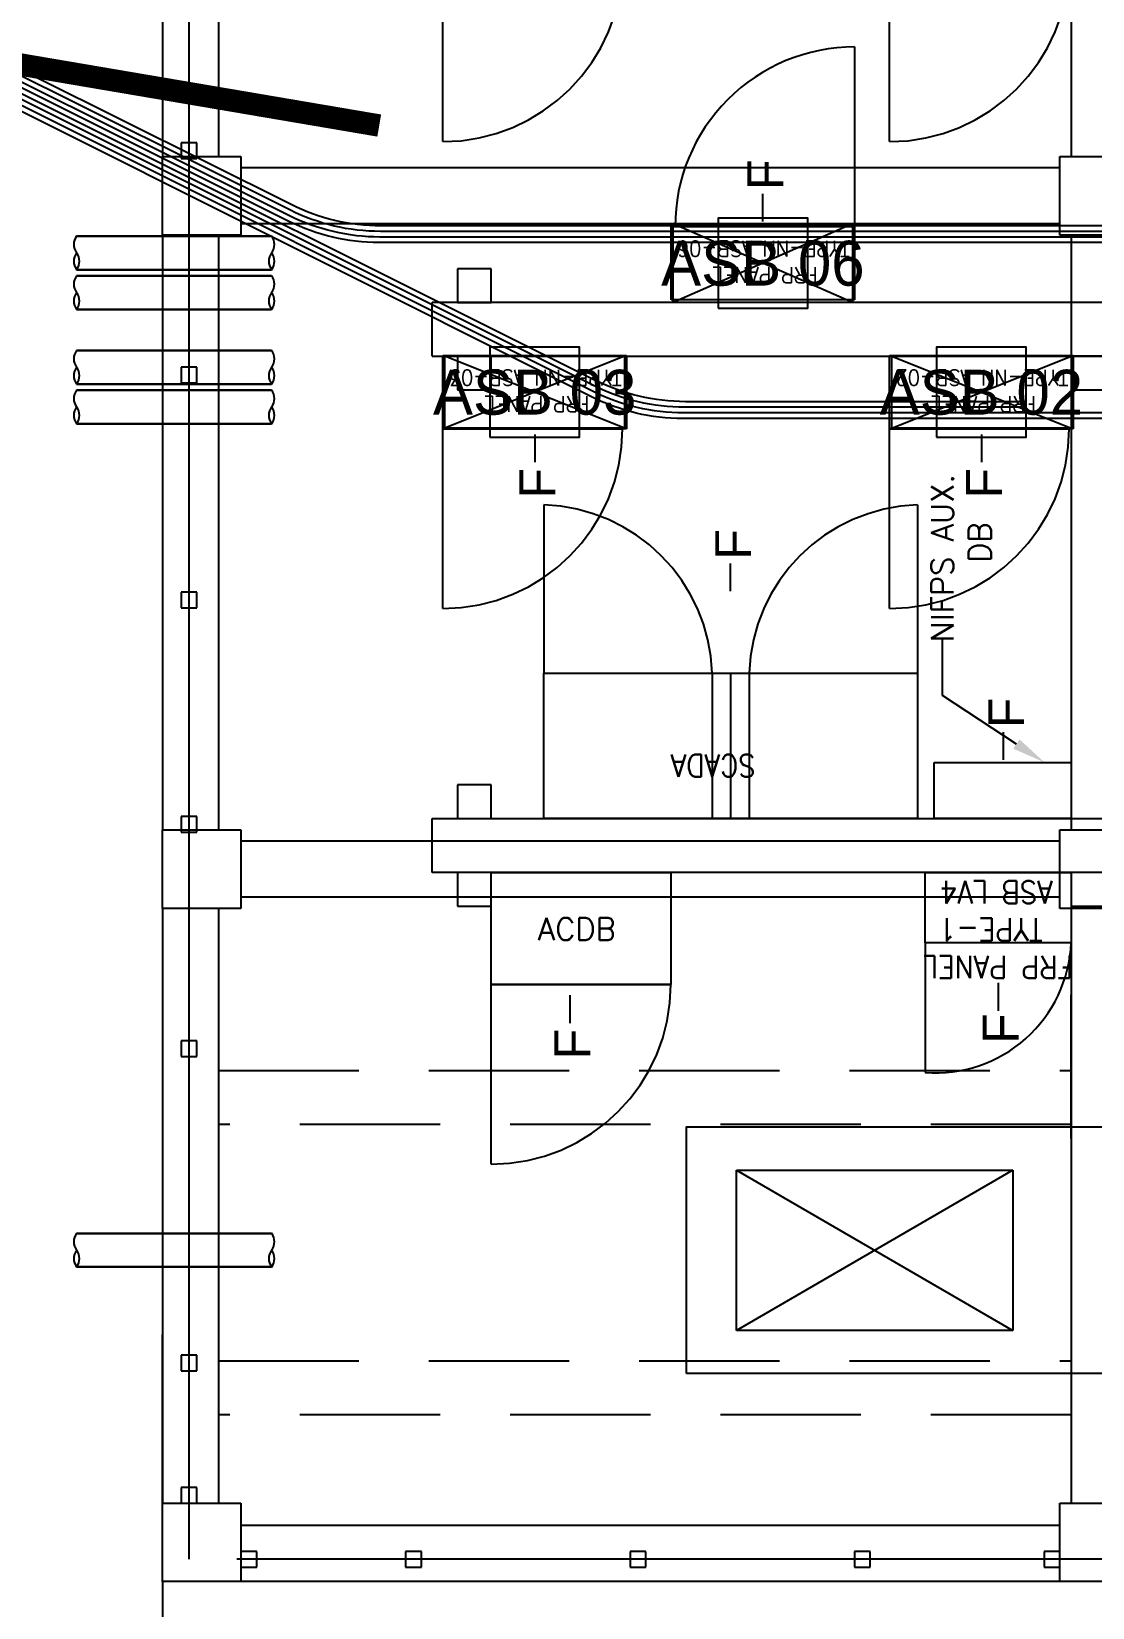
# Model space of a CAD drawing. Header units: metres. Extents: x 530797 to 531186, y 2675944 to 2676144.
# Drawn here: x 531141.66 to 531146.39, y 2676008.14 to 2676015.16 of the extents above; entities that cross this region are included whole.
import ezdxf
from ezdxf.enums import TextEntityAlignment as Align

# ---------------------------------------------------------------- set-up
doc = ezdxf.new("R2010")
doc.units = ezdxf.units.M
for name, pattern in [('DASHED', [0.75, 0.5, -0.25]), ('DASHED2', [0.375, 0.25, -0.125]), ('HIDDEN', [0.375, 0.25, -0.125]), ('PHANTOM', [63.5, 31.75, -6.35, 6.35, -6.35, 6.35, -6.35])]:
    doc.linetypes.add(name, pattern=pattern)
for name, color, linetype in [('1', 5, 'Continuous'), ('Excavation', 7, 'Continuous'), ('IDT', 7, 'Continuous'), ('LT Cable(AG) INV to LT Panel BL-06', 2, 'Continuous')]:
    doc.layers.add(name, color=color, linetype=linetype)
doc.styles.add('Arial', font='arial.ttf')
doc.styles.add('RomanS', font='romans.shx')
doc.styles.get("Standard").update_dxf_attribs({"font": 'Adani Regular.ttf'})
doc.linetypes.add('FOUNDATION LAYOUT$0$FENCELINE1', pattern='A,6.35,-2.54,[133,ltypeshp.shx,S=2.54,R=0,X=-2.54,Y=0],-2.54,25.4', length=36.83)

# ---------------------------------------------------------------- blocks, each defined once
blk = doc.blocks.new('ASB')
at = {"layer": '1', "color": 5}
blk.add_lwpolyline([(-0.2, -0.2), (0.2, -0.2), (0.2, 0.2), (-0.2, 0.2)], close=True, dxfattribs=at)
at = {"layer": '1', "color": 7}
blk.add_attdef('ID', text='', height=0.2, dxfattribs=at).set_placement((0, 0), align=Align.MIDDLE_CENTER)
blk = doc.blocks.new('IDT')
at = {"layer": 'IDT', "color": 8}
for p, q in [((29.552, 18.4101), (29.902, 18.4101)), ((29.902, 18.4101), (29.902, 18.0601)), ((29.902, 18.4101), (33.552, 18.4101)), ((33.552, 18.0601), (33.552, 18.4101)), ((33.552, 18.4101), (33.902, 18.4101)), ((33.902, 18.4101), (33.902, 18.0601)), ((29.902, 18.3453), (29.902, 18.2753)), ((29.972, 18.3453), (29.902, 18.3453)), ((29.972, 18.2753), (29.972, 18.3453)), ((30.7481, 18.3453), (30.7481, 18.2753)), ((30.8181, 18.3453), (30.7481, 18.3453)), ((30.8181, 18.2753), (30.8181, 18.3453)), ((31.7481, 18.3453), (31.7481, 18.2753)), ((31.8181, 18.3453), (31.7481, 18.3453)), ((31.8181, 18.2753), (31.8181, 18.3453)), ((32.7481, 18.3453), (32.7481, 18.2753)), ((32.8181, 18.3453), (32.7481, 18.3453)), ((32.8181, 18.2753), (32.8181, 18.3453)), ((33.482, 18.3453), (33.482, 18.2753)), ((33.552, 18.3453), (33.482, 18.3453)), ((33.552, 18.2753), (33.552, 18.3453)), ((29.902, 18.2753), (29.972, 18.2753)), ((30.7481, 18.2753), (30.8181, 18.2753)), ((31.7481, 18.2753), (31.8181, 18.2753)), ((32.7481, 18.2753), (32.8181, 18.2753)), ((33.482, 18.2753), (33.552, 18.2753)), ((29.902, 18.1601), (33.552, 18.1601)), ((29.902, 18.0601), (29.552, 18.0601)), ((29.852, 15.4101), (29.852, 18.0601)), ((33.902, 18.0601), (33.552, 18.0601)), ((33.652, 15.4101), (33.652, 18.0601)), ((33.7481, 18.0601), (33.7481, 17.9901)), ((33.8181, 18.0601), (33.7481, 18.0601)), ((33.8181, 17.9901), (33.8181, 18.0601)), ((33.902, 15.4101), (33.902, 18.0601)), ((33.7481, 17.9901), (33.8181, 17.9901)), ((33.7481, 17.4703), (33.7481, 17.4003)), ((33.8181, 17.4703), (33.7481, 17.4703)), ((33.8181, 17.4003), (33.8181, 17.4703)), ((33.7481, 17.4003), (33.8181, 17.4003)), ((30.1117, 16.5771), (30.1117, 17.2916)), ((30.1117, 17.2916), (31.3439, 17.2916)), ((31.3439, 16.5771), (30.1117, 17.2916)), ((30.1117, 16.5771), (31.3439, 17.2916)), ((31.3439, 17.2916), (31.3439, 16.5771)), ((31.3439, 16.5771), (30.1117, 16.5771)), ((29.852, 16.4349), (29.852, 15.7954)), ((33.652, 16.1329), (33.652, 16.1329)), ((33.7481, 16.0703), (33.7481, 16.0003)), ((33.8181, 16.0703), (33.7481, 16.0703)), ((33.8181, 16.0003), (33.8181, 16.0703)), ((33.7481, 16.0003), (33.8181, 16.0003)), ((29.552, 15.4101), (29.902, 15.4101)), ((29.852, 15.3997), (29.702, 15.3997)), ((29.852, 15.2497), (29.852, 15.3997)), ((29.902, 15.4101), (29.902, 15.0601)), ((32.4369, 15.3997), (32.4369, 15.2497)), ((32.5869, 15.3997), (32.4369, 15.3997)), ((32.5869, 15.2497), (32.5869, 15.3997)), ((33.552, 15.0601), (33.552, 15.4101)), ((33.552, 15.4101), (33.902, 15.4101)), ((33.902, 15.4101), (33.902, 15.0601)), ((29.902, 15.3601), (33.552, 15.3601)), ((26.802, 15.2497), (32.6992, 15.2497)), ((29.702, 15.2497), (29.852, 15.2497)), ((32.4369, 15.2497), (32.5869, 15.2497)), ((32.6992, 15.2497), (32.6992, 15.0097)), ((29.902, 15.1101), (33.552, 15.1101)), ((29.902, 15.0601), (29.552, 15.0601)), ((29.852, 12.4101), (29.852, 15.0601)), ((33.902, 15.0601), (33.552, 15.0601)), ((33.652, 12.4101), (33.652, 15.0601)), ((33.7481, 15.0703), (33.7481, 15.0003)), ((33.8181, 15.0703), (33.7481, 15.0703)), ((33.8181, 15.0003), (33.8181, 15.0703)), ((33.902, 12.4101), (33.902, 15.0601)), ((32.6992, 15.0097), (26.802, 15.0097)), ((31.2873, 14.3618), (31.2873, 15.0097)), ((31.3698, 14.3618), (31.3698, 15.0097)), ((31.4523, 14.3618), (31.4523, 15.0097)), ((32.4369, 15.0097), (32.4369, 14.8597)), ((32.5869, 15.0097), (32.4369, 15.0097)), ((32.5869, 14.8597), (32.5869, 15.0097)), ((33.7481, 15.0003), (33.8181, 15.0003)), ((32.4369, 14.8597), (32.5869, 14.8597)), ((33.7481, 14.0703), (33.7481, 14.0003)), ((33.8181, 14.0703), (33.7481, 14.0703)), ((33.8181, 14.0003), (33.8181, 14.0703)), ((33.7481, 14.0003), (33.8181, 14.0003)), ((29.843, 13.2732), (30.661, 13.2732)), ((29.843, 12.9462), (29.843, 13.2732)), ((30.661, 13.2732), (30.661, 12.9462)), ((31.8339, 13.2732), (32.6519, 13.2732)), ((31.8339, 12.9462), (31.8339, 13.2732)), ((32.6519, 13.2732), (32.6519, 12.9462)), ((29.852, 12.9497), (29.852, 13.2697)), ((29.852, 13.2697), (30.652, 13.2697)), ((30.652, 13.2697), (29.852, 12.9497)), ((30.652, 12.9497), (29.852, 13.2697)), ((30.652, 13.2697), (30.652, 12.9497)), ((31.8429, 12.9497), (31.8429, 13.2697)), ((31.8429, 13.2697), (32.6429, 13.2697)), ((31.8429, 12.9497), (32.6429, 13.2697)), ((31.8429, 13.2697), (32.6429, 12.9497)), ((32.6429, 13.2697), (32.6429, 12.9497)), ((29.852, 13.0997), (29.702, 13.0997)), ((29.852, 12.9497), (29.852, 13.0997)), ((32.4369, 13.0997), (32.4369, 12.9497)), ((32.5869, 13.0997), (32.4369, 13.0997)), ((32.5869, 12.9497), (32.5869, 13.0997)), ((33.7481, 13.0685), (33.7481, 12.9985)), ((33.8181, 13.0685), (33.7481, 13.0685)), ((33.8181, 12.9985), (33.8181, 13.0685)), ((33.7481, 12.9985), (33.8181, 12.9985)), ((32.6992, 12.9497), (26.802, 12.9497)), ((29.702, 12.9497), (29.852, 12.9497)), ((30.661, 12.9462), (29.843, 12.9462)), ((30.652, 12.9497), (29.852, 12.9497)), ((32.6519, 12.9462), (31.8339, 12.9462)), ((32.6429, 12.9497), (31.8429, 12.9497)), ((32.4369, 12.9497), (32.5869, 12.9497)), ((32.6993, 12.9497), (32.6993, 12.7097)), ((26.802, 12.7097), (32.6992, 12.7097)), ((30.817, 12.6984), (31.635, 12.6984)), ((30.817, 12.3714), (30.817, 12.6984)), ((30.826, 12.3601), (30.826, 12.7097)), ((30.826, 12.7097), (31.626, 12.7097)), ((30.826, 12.3601), (31.626, 12.7097)), ((30.826, 12.7097), (31.626, 12.3601)), ((31.626, 12.7097), (31.626, 12.3601)), ((31.635, 12.6984), (31.635, 12.3714)), ((32.4369, 12.7097), (32.4369, 12.5597)), ((32.5869, 12.7097), (32.4369, 12.7097)), ((32.5869, 12.5597), (32.5869, 12.7097)), ((32.4369, 12.5597), (32.5869, 12.5597)), ((29.552, 12.4101), (29.902, 12.4101)), ((29.902, 12.4101), (29.902, 12.0601)), ((29.902, 12.3601), (33.552, 12.3601)), ((31.635, 12.3714), (30.817, 12.3714)), ((31.626, 12.3601), (30.826, 12.3601)), ((33.552, 12.0601), (33.552, 12.4101)), ((33.552, 12.4101), (33.902, 12.4101)), ((33.902, 12.4101), (33.902, 12.0601)), ((29.902, 12.1101), (33.552, 12.1101)), ((29.902, 12.0601), (29.552, 12.0601)), ((29.852, 9.4101), (29.852, 12.0601)), ((33.902, 12.0601), (33.552, 12.0601)), ((33.652, 9.4101), (33.652, 12.0601)), ((33.7481, 12.0685), (33.7481, 11.9985)), ((33.8181, 12.0685), (33.7481, 12.0685)), ((33.8181, 11.9985), (33.8181, 12.0685)), ((33.902, 9.4101), (33.902, 12.0601)), ((33.7481, 11.9985), (33.8181, 11.9985))]:
    blk.add_line(p, q, dxfattribs=at)
at = {"layer": 'IDT', "color": 8, "linetype": 'DASHED2', "ltscale": 5}
for p, q in [((32.802, 18.4101), (33.902, 18.4101)), ((33.902, 18.4101), (33.902, 17.3101))]:
    blk.add_line(p, q, dxfattribs=at)
at = {"layer": 'IDT', "color": 8, "linetype": 'PHANTOM', "ltscale": 0.25}
for p, q in [((25.6331, 18.3103), (33.7831, 18.3103)), ((33.7831, 18.3103), (33.7831, 9.1603))]:
    blk.add_line(p, q, dxfattribs=at)
at = {"layer": 'IDT', "color": 8, "linetype": 'HIDDEN', "ltscale": 2.5}
for p, q in [((29.852, 17.6665), (33.652, 17.6665)), ((33.652, 17.4265), (29.852, 17.4265)), ((29.852, 16.3729), (33.652, 16.3729)), ((33.652, 16.1329), (29.852, 16.1329))]:
    blk.add_line(p, q, dxfattribs=at)
at = {"layer": 'IDT', "color": 124}
for p, q in [((34.2845, 17.0079), (33.4155, 17.0079)), ((33.4155, 17.0079), (34.2845, 17.0079)), ((33.4155, 16.8579), (34.2845, 16.8579)), ((34.2845, 16.8579), (33.4155, 16.8579)), ((34.2845, 13.2505), (33.4155, 13.2505)), ((33.4155, 13.2505), (34.2845, 13.2505)), ((33.4155, 13.1005), (34.2845, 13.1005)), ((34.2845, 13.1005), (33.4155, 13.1005)), ((34.2845, 13.0734), (33.4155, 13.0734)), ((33.4155, 13.0734), (34.2845, 13.0734)), ((33.4155, 12.9234), (34.2845, 12.9234)), ((34.2845, 12.9234), (33.4155, 12.9234)), ((34.2845, 12.7409), (33.4155, 12.7409)), ((33.4155, 12.7409), (34.2845, 12.7409)), ((33.4155, 12.5909), (34.2845, 12.5909)), ((34.2845, 12.5909), (33.4155, 12.5909)), ((34.2845, 12.5638), (33.4155, 12.5638)), ((33.4155, 12.5638), (34.2845, 12.5638)), ((33.4155, 12.4138), (34.2845, 12.4138)), ((34.2845, 12.4138), (33.4155, 12.4138))]:
    blk.add_line(p, q, dxfattribs=at)
at = {"layer": 'IDT', "color": 8, "linetype": 'DASHED', "ltscale": 5}
for p, q in [((32.4365, 16.5497), (32.4365, 15.7497)), ((30.502, 15.5637), (30.502, 16.1417)), ((32.3927, 15.7497), (31.6365, 15.7497)), ((32.4365, 15.7497), (32.3927, 15.7497)), ((30.5375, 13.6118), (30.5375, 14.3618)), ((32.202, 13.6118), (32.202, 14.3618)), ((30.661, 14.0732), (30.661, 13.2732)), ((32.6519, 14.0732), (32.6519, 13.2732)), ((30.5375, 13.6118), (30.5375, 13.6118)), ((32.202, 13.6118), (32.202, 13.6118)), ((30.6172, 13.2732), (29.861, 13.2732)), ((30.661, 13.2732), (30.6172, 13.2732)), ((32.6081, 13.2732), (31.8519, 13.2732)), ((32.6519, 13.2732), (32.6081, 13.2732)), ((30.817, 11.5714), (30.817, 12.3714)), ((30.817, 12.3714), (30.8609, 12.3714)), ((30.8609, 12.3714), (31.617, 12.3714)), ((30.661, 11.9932), (30.661, 11.1932)), ((32.6519, 11.9932), (32.6519, 11.1932))]:
    blk.add_line(p, q, dxfattribs=at)
at = {"layer": 'IDT', "color": 7}
for p, q in [((32.0863, 15.8484), (32.0863, 15.9209)), ((30.177, 15.7932), (30.177, 15.8657)), ((32.0863, 15.7973), (32.0863, 15.8484)), ((30.177, 15.7421), (30.177, 15.7932)), ((31.6365, 15.7486), (32.4369, 15.7497)), ((31.6365, 15.2497), (31.6365, 15.7486)), ((32.4369, 15.7497), (32.4369, 15.2497)), ((29.852, 15.5637), (30.502, 15.5637)), ((29.852, 15.2497), (29.852, 15.5637)), ((30.502, 15.5637), (30.502, 15.2497)), ((30.502, 15.2497), (29.852, 15.2497)), ((32.4369, 15.2497), (31.6365, 15.2497)), ((29.852, 15.0097), (30.462, 15.0097)), ((29.852, 14.7597), (29.852, 15.0097)), ((30.462, 15.0097), (30.462, 14.7597)), ((30.5375, 15.0097), (32.202, 15.0097)), ((30.5375, 14.3618), (30.5375, 15.0097)), ((32.202, 15.0097), (32.202, 14.3618)), ((30.462, 14.7597), (29.852, 14.7597)), ((30.1529, 14.748), (30.1529, 14.6969)), ((30.1529, 14.6969), (30.1529, 14.6243)), ((32.202, 14.3618), (30.5375, 14.3618)), ((31.3698, 13.9969), (31.3698, 13.9457)), ((31.3698, 13.9457), (31.3698, 13.8732)), ((30.252, 13.3493), (30.252, 13.4218)), ((32.2429, 13.3493), (32.2429, 13.4218)), ((30.252, 13.2982), (30.252, 13.3493)), ((32.2429, 13.2982), (32.2429, 13.3493)), ((29.843, 13.2732), (30.661, 13.2732)), ((29.843, 12.9462), (29.843, 13.2732)), ((30.661, 13.2732), (30.661, 12.9462)), ((31.8339, 13.2732), (32.6519, 13.2732)), ((31.8339, 12.9462), (31.8339, 13.2732)), ((32.6519, 13.2732), (32.6519, 12.9462)), ((30.661, 12.9462), (29.843, 12.9462)), ((32.6519, 12.9462), (31.8339, 12.9462)), ((30.817, 12.6984), (31.635, 12.6984)), ((30.817, 12.3714), (30.817, 12.6984)), ((31.635, 12.6984), (31.635, 12.3714)), ((31.635, 12.3714), (30.817, 12.3714)), ((31.226, 12.3497), (31.226, 12.2985)), ((31.226, 12.2985), (31.226, 12.226))]:
    blk.add_line(p, q, dxfattribs=at)
at = {"layer": 'IDT', "color": 8, "linetype": 'ByBlock', "lineweight": -2, "ltscale": 0.1}
for p, q in [((30.096, 14.6774), (30.426, 14.4611)), ((30.426, 14.4611), (30.426, 14.2072))]:
    blk.add_line(p, q, dxfattribs=at)
at = {"layer": 'IDT', "color": 7, "linetype": 'FOUNDATION LAYOUT$0$FENCELINE1', "ltscale": 0.01}
blk.add_lwpolyline([(33.902, 18.4101), (33.9018, 22.4854), (21.4107, 22.4854)], dxfattribs=at)
at = {"layer": 'IDT', "color": 8}
blk.add_lwpolyline([(31.567, 17.4829), (31.567, 16.3829), (28.767, 16.3829), (28.767, 17.4829)], close=True, dxfattribs=at)
at = {"layer": 'IDT', "color": 124}
for centre, start, end in [((33.4653, 16.9704), 143.02764, 216.97236), ((33.3657, 16.9704), 323.02764, 36.97236), ((34.3344, 16.9704), 143.02764, 216.97236), ((34.2347, 16.9704), 323.02764, 36.97236), ((33.4653, 16.8954), 143.02764, 216.97236), ((34.2347, 16.8954), 323.02764, 36.97236), ((33.4653, 13.213), 143.02764, 216.97236), ((33.3657, 13.213), 323.02764, 36.97236), ((34.3344, 13.213), 143.02764, 216.97236), ((34.2347, 13.213), 323.02764, 36.97236), ((33.4653, 13.138), 143.02764, 216.97236), ((34.2347, 13.138), 323.02764, 36.97236), ((33.4653, 13.0359), 143.02764, 216.97236), ((33.3657, 13.0359), 323.02764, 36.97236), ((34.3344, 13.0359), 143.02764, 216.97236), ((34.2347, 13.0359), 323.02764, 36.97236), ((33.4653, 12.9609), 143.02764, 216.97236), ((34.2347, 12.9609), 323.02764, 36.97236), ((33.4653, 12.7034), 143.02764, 216.97236), ((33.3657, 12.7034), 323.02764, 36.97236), ((34.3344, 12.7034), 143.02764, 216.97236), ((34.2347, 12.7034), 323.02764, 36.97236), ((33.4653, 12.6284), 143.02764, 216.97236), ((34.2347, 12.6284), 323.02764, 36.97236), ((33.4653, 12.5263), 143.02764, 216.97236), ((33.3657, 12.5263), 323.02764, 36.97236), ((34.3344, 12.5263), 143.02764, 216.97236), ((34.2347, 12.5263), 323.02764, 36.97236), ((33.4653, 12.4513), 143.02764, 216.97236), ((34.2347, 12.4513), 323.02764, 36.97236)]:
    blk.add_arc(centre, 0.0624, start, end, dxfattribs=at)
at = {"layer": 'IDT', "color": 8, "linetype": 'DASHED', "ltscale": 5}
for centre, radius, start, end in [((32.4365, 15.7497), 0.8, 90, 180), ((30.4575, 15.5373), 0.606, 85.7856, 177.50336), ((30.512, 14.3876), 0.7761, 271.87815, 358.10123), ((29.6994, 14.7411), 1.4413, 344.74337, 344.78968), ((32.2275, 14.3876), 0.7761, 181.89877, 268.12185), ((30.661, 13.2732), 0.8, 90, 180), ((32.6519, 13.2732), 0.8, 90, 180), ((30.817, 12.3714), 0.8, 270, 0), ((30.661, 11.1932), 0.8, 90, 180), ((32.6519, 11.1932), 0.8, 90, 180)]:
    blk.add_arc(centre, radius, start, end, dxfattribs=at)
at = {"layer": 'IDT', "color": 8, "ltscale": 0.1}
blk.add_solid([(30.0823, 14.6565), (29.9705, 14.7597), (30.1097, 14.6983)], dxfattribs=at)
at = {"layer": 'IDT', "color": 7, "style": 'Arial'}
for p in [(31.9951, 16.0827), (30.0858, 16.0139), (30.0617, 14.6072), (31.2786, 13.856), (30.1608, 13.5836), (32.1517, 13.5836), (31.1348, 12.2089)]:
    blk.add_text('F', height=0.16, rotation=270, dxfattribs=at).set_placement(p)
at = {"layer": 'IDT', "color": 7, "style": 'RomanS', "width": 0.9}
for s, height, p in [('FRP PANEL', 0.1, (29.8434, 15.6209)), ('TYPE-1', 0.1, (29.9782, 15.4542)), ('ASB LV4', 0.1, (29.9342, 15.2876)), ('SCADA', 0.1, (31.2586, 14.724)), ('FRP PANEL', 0.07, (30.0088, 13.1269)), ('FRP PANEL', 0.07, (31.9997, 13.1269)), ('TYPE-NN ASB-02', 0.07, (29.8647, 13.0102)), ('TYPE-NN ASB-03', 0.07, (31.8556, 13.0102)), ('FRP PANEL', 0.07, (30.9828, 12.5521)), ('TYPE-NN ASB-06', 0.07, (30.8387, 12.4354))]:
    blk.add_text(s, height=height, dxfattribs=at).set_placement(p)
at = {"layer": 'IDT', "color": 7, "ltscale": 0.1, "style": 'RomanS'}
blk.add_text('ACDB', height=0.1, rotation=180, dxfattribs=at).set_placement((32.2286, 15.5521))
at = {"layer": 'IDT', "color": 8, "style": 'RomanS'}
for s, p in [('NIFPS AUX.', (30.376, 14.2243)), (' DB', (30.2093, 13.9386))]:
    blk.add_text(s, height=0.1, rotation=270, dxfattribs=at).set_placement(p)

msp = doc.modelspace()

# ---------------------------------------------------------------- linework, layer by layer
at = {"layer": 'Excavation', "const_width": 0.1}
msp.add_lwpolyline([(531143.2115, 2676014.7415), (531141.2263, 2676015.0792), (531134.3013, 2676015.0792), (531134.3013, 2675995.0771)], dxfattribs=at)
at = {"layer": 'LT Cable(AG) INV to LT Panel BL-06'}
for points in [[(531149.1363, 2676014.2948), (531143.22, 2676014.2948, -0.115997), (531142.8188, 2676014.3891), (531141.3076, 2676015.1415, 0.042157), (531141.1566, 2676015.1542), (531135.1263, 2676015.1542, 0.414214), (531134.2263, 2676014.2542), (531134.2263, 2675995.1128, 0.021647), (531134.2297, 2675995.035), (531134.2729, 2675994.5366, -0.021647), (531134.2763, 2675994.4588), (531134.2763, 2675987.355, -0.414214), (531133.3763, 2675986.455), (531123.5936, 2675986.455, -0.414214), (531122.6936, 2675987.355), (531122.6936, 2675987.7298)], [(531147.1953, 2676014.2198), (531143.2104, 2676014.2198, -0.116214), (531142.8086, 2676014.3145), (531141.3012, 2676015.0665, 0.042157), (531141.1503, 2676015.0792), (531135.2013, 2676015.0792, 0.414214), (531134.3013, 2676014.1792), (531134.3013, 2675995.1161, 0.021647), (531134.3047, 2675995.0383), (531134.3479, 2675994.5398, -0.021647), (531134.3513, 2675994.462), (531134.3513, 2675987.28, -0.414214), (531133.4513, 2675986.38), (530864.4576, 2675986.38, -0.414214), (530863.5576, 2675987.28), (530863.5576, 2675987.7298)], [(531147.1953, 2676014.2448), (531143.2136, 2676014.2448, -0.116142), (531142.812, 2676014.3393), (531141.3033, 2676015.0915, 0.042157), (531141.1524, 2676015.1042), (531135.1763, 2676015.1042, 0.414214), (531134.2763, 2676014.2042), (531134.2763, 2675995.115, 0.021647), (531134.2797, 2675995.0372), (531134.3229, 2675994.5387, -0.021647), (531134.3263, 2675994.4609), (531134.3263, 2675987.305, -0.414214), (531133.4263, 2675986.405), (530961.6336, 2675986.405, -0.414214), (530960.7336, 2675987.305), (530960.7336, 2675987.7298)], [(531149.1363, 2676014.2698), (531143.2168, 2676014.2698, -0.116069), (531142.8154, 2676014.3642), (531141.3054, 2676015.1165, 0.042157), (531141.1545, 2676015.1292), (531135.1513, 2676015.1292, 0.414214), (531134.2513, 2676014.2292), (531134.2513, 2675995.1139, 0.021647), (531134.2547, 2675995.0361), (531134.2979, 2675994.5377, -0.021647), (531134.3013, 2675994.4598), (531134.3013, 2675987.33, -0.414214), (531133.4013, 2675986.43), (531058.8096, 2675986.43, -0.414214), (531057.9096, 2675987.33), (531057.9096, 2675987.7298)]]:
    msp.add_lwpolyline(points, format="xyb", dxfattribs=at)
at = {"layer": 'LT Cable(AG) INV to LT Panel BL-06', "color": 5}
for points in [[(531148.2523, 2676013.4611), (531144.5681, 2676013.4611, -0.116433), (531144.1656, 2676013.5561), (531141.2949, 2676014.9915, 0.042157), (531141.1439, 2676015.0042), (531135.2763, 2676015.0042, 0.414214), (531134.3763, 2676014.1042), (531134.3763, 2675995.1193, 0.021647), (531134.3797, 2675995.0415), (531134.4229, 2675994.5431, -0.021647), (531134.4263, 2675994.4653), (531134.4263, 2675957.205, -0.414214), (531133.5263, 2675956.305), (530961.6336, 2675956.305, -0.414214), (530960.7336, 2675957.205), (530960.7336, 2675957.7298)], [(531146.0953, 2676013.4861), (531144.5723, 2676013.4861, -0.11636), (531144.17, 2676013.581), (531141.297, 2676015.0165, 0.042157), (531141.146, 2676015.0292), (531135.2513, 2676015.0292, 0.414214), (531134.3513, 2676014.1292), (531134.3513, 2675995.1182, 0.021647), (531134.3547, 2675995.0404), (531134.3979, 2675994.542, -0.021647), (531134.4013, 2675994.4642), (531134.4013, 2675957.23, -0.414214), (531133.5013, 2675956.33), (531058.8096, 2675956.33, -0.414214), (531057.9096, 2675957.23), (531057.9096, 2675957.7298)], [(531146.0953, 2676013.5111), (531144.5765, 2676013.5111, -0.116287), (531144.1744, 2676013.6059), (531141.2991, 2676015.0415, 0.042157), (531141.1482, 2676015.0542), (531135.2263, 2676015.0542, 0.414214), (531134.3263, 2676014.1542), (531134.3263, 2675995.1172, 0.021647), (531134.3297, 2675995.0393), (531134.3729, 2675994.5409, -0.021647), (531134.3763, 2675994.4631), (531134.3763, 2675957.255, -0.414214), (531133.4763, 2675956.355), (531123.5936, 2675956.355, -0.414214), (531122.6936, 2675957.255), (531122.6936, 2675957.7298)], [(531148.2523, 2676013.4361), (531144.5639, 2676013.4361, -0.116506), (531144.1612, 2676013.5313), (531141.2928, 2676014.9665, 0.042157), (531141.1418, 2676014.9792), (531135.3013, 2676014.9792, 0.414214), (531134.4013, 2676014.0792), (531134.4013, 2675995.1204, 0.021647), (531134.4047, 2675995.0426), (531134.4479, 2675994.5442, -0.021647), (531134.4513, 2675994.4663), (531134.4513, 2675957.18, -0.414214), (531133.5513, 2675956.28), (530864.4576, 2675956.28, -0.414214), (530863.5576, 2675957.18), (530863.5576, 2675957.7298)]]:
    msp.add_lwpolyline(points, format="xyb", dxfattribs=at)

# ---------------------------------------------------------------- block references
at = {"layer": '1'}
for p, values in [((531144.9213, 2676014.1281), {'ID': 'ASB 06'}), ((531143.9044, 2676013.5533), {'ID': 'ASB 03'}), ((531145.8953, 2676013.5533), {'ID': 'ASB 02'})]:
    msp.add_blockref('ASB', p, dxfattribs=at).add_auto_attribs(values)
at = {"layer": 'IDT', "color": 8, "rotation": 180}
msp.add_blockref('IDT', (531176.1473, 2676026.663), dxfattribs=at)

doc.saveas('drawing.dxf')
